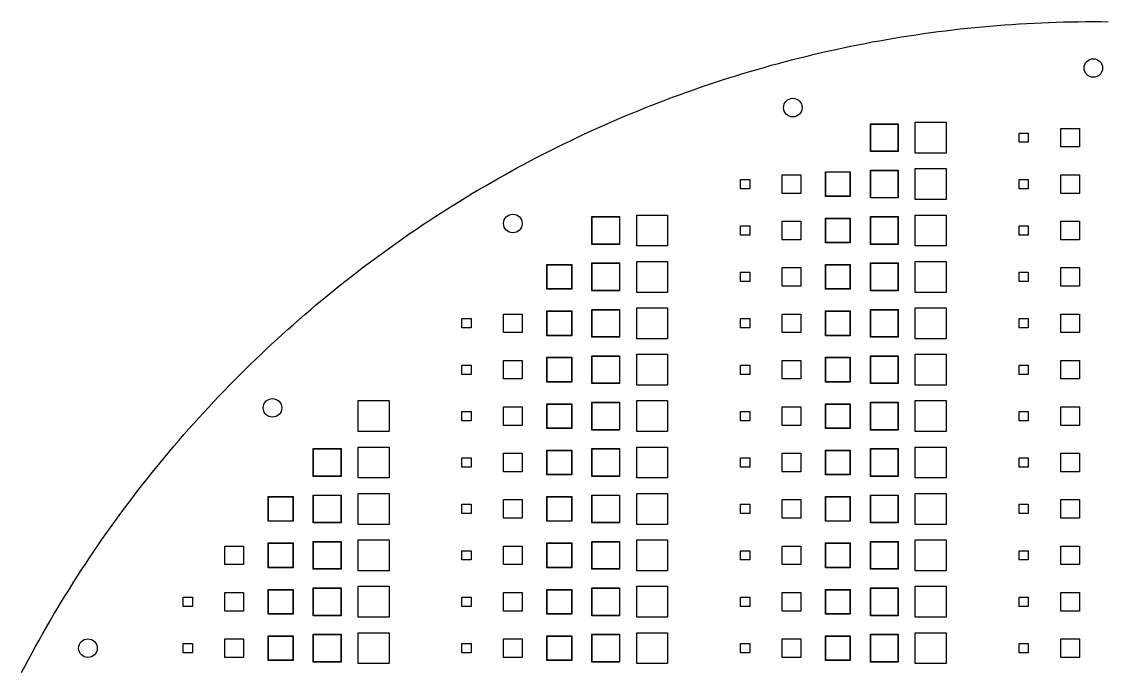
# Model space of a CAD drawing. Header units: millimetres. Extents: x -195 to 195, y -204 to 195.
# Drawn here: x -173.1 to 1.6, y 90 to 195 of the extents above; entities that cross this region are included whole.
import ezdxf

# ---------------------------------------------------------------- set-up
doc = ezdxf.new("R2010")
doc.units = ezdxf.units.MM
for name, color, linetype in [('M1', 1, 'Continuous'), ('M2', 30, 'Continuous'), ('NPTH', 9, 'Continuous'), ('OUTLINE', 7, 'Continuous')]:
    doc.layers.add(name, color=color, linetype=linetype)

msp = doc.modelspace()

# ---------------------------------------------------------------- linework, layer by layer
at = {"layer": 'M1'}
for points in [[(-35.95, 178.45), (-31.55, 178.45), (-31.55, 174.05), (-35.95, 174.05)], [(-28.75, 178.75), (-23.75, 178.75), (-23.75, 173.75), (-28.75, 173.75)], [(-10.5, 177), (-10.5, 175.5), (-12, 175.5), (-12, 177)], [(-2.25, 177.75), (-2.25, 174.75), (-5.25, 174.75), (-5.25, 177.75)], [(-23.75, 171.25), (-23.75, 166.25), (-28.75, 166.25), (-28.75, 171.25)], [(-55.5, 169.5), (-55.5, 168), (-57, 168), (-57, 169.5)], [(-47.25, 170.25), (-47.25, 167.25), (-50.25, 167.25), (-50.25, 170.25)], [(-39.3, 170.7), (-39.3, 166.8), (-43.2, 166.8), (-43.2, 170.7)], [(-35.95, 170.95), (-31.55, 170.95), (-31.55, 166.55), (-35.95, 166.55)], [(-10.5, 169.5), (-10.5, 168), (-12, 168), (-12, 169.5)], [(-5.25, 170.25), (-2.25, 170.25), (-2.25, 167.25), (-5.25, 167.25)], [(-76.55, 163.45), (-76.55, 159.05), (-80.95, 159.05), (-80.95, 163.45)], [(-68.75, 163.75), (-68.75, 158.75), (-73.75, 158.75), (-73.75, 163.75)], [(-50.25, 162.75), (-47.25, 162.75), (-47.25, 159.75), (-50.25, 159.75)], [(-39.3, 163.2), (-39.3, 159.3), (-43.2, 159.3), (-43.2, 163.2)], [(-31.55, 163.45), (-31.55, 159.05), (-35.95, 159.05), (-35.95, 163.45)], [(-23.75, 163.75), (-23.75, 158.75), (-28.75, 158.75), (-28.75, 163.75)], [(-2.25, 162.75), (-2.25, 159.75), (-5.25, 159.75), (-5.25, 162.75)], [(-57, 162), (-55.5, 162), (-55.5, 160.5), (-57, 160.5)], [(-12, 162), (-10.5, 162), (-10.5, 160.5), (-12, 160.5)], [(-84.3, 155.7), (-84.3, 151.8), (-88.2, 151.8), (-88.2, 155.7)], [(-80.95, 155.95), (-76.55, 155.95), (-76.55, 151.55), (-80.95, 151.55)], [(-68.75, 156.25), (-68.75, 151.25), (-73.75, 151.25), (-73.75, 156.25)], [(-39.3, 155.7), (-39.3, 151.8), (-43.2, 151.8), (-43.2, 155.7)], [(-31.55, 155.95), (-31.55, 151.55), (-35.95, 151.55), (-35.95, 155.95)], [(-23.75, 156.25), (-23.75, 151.25), (-28.75, 151.25), (-28.75, 156.25)], [(-55.5, 154.5), (-55.5, 153), (-57, 153), (-57, 154.5)], [(-50.25, 155.25), (-47.25, 155.25), (-47.25, 152.25), (-50.25, 152.25)], [(-10.5, 154.5), (-10.5, 153), (-12, 153), (-12, 154.5)], [(-2.25, 155.25), (-2.25, 152.25), (-5.25, 152.25), (-5.25, 155.25)], [(-73.75, 148.75), (-68.75, 148.75), (-68.75, 143.75), (-73.75, 143.75)], [(-23.75, 148.75), (-23.75, 143.75), (-28.75, 143.75), (-28.75, 148.75)], [(-102, 147), (-100.5, 147), (-100.5, 145.5), (-102, 145.5)], [(-92.25, 147.75), (-92.25, 144.75), (-95.25, 144.75), (-95.25, 147.75)], [(-84.3, 148.2), (-84.3, 144.3), (-88.2, 144.3), (-88.2, 148.2)], [(-76.55, 148.45), (-76.55, 144.05), (-80.95, 144.05), (-80.95, 148.45)], [(-55.5, 147), (-55.5, 145.5), (-57, 145.5), (-57, 147)], [(-50.25, 147.75), (-47.25, 147.75), (-47.25, 144.75), (-50.25, 144.75)], [(-39.3, 148.2), (-39.3, 144.3), (-43.2, 144.3), (-43.2, 148.2)], [(-31.55, 148.45), (-31.55, 144.05), (-35.95, 144.05), (-35.95, 148.45)], [(-12, 147), (-10.5, 147), (-10.5, 145.5), (-12, 145.5)], [(-2.25, 147.75), (-2.25, 144.75), (-5.25, 144.75), (-5.25, 147.75)], [(-92.25, 140.25), (-92.25, 137.25), (-95.25, 137.25), (-95.25, 140.25)], [(-88.2, 140.7), (-84.3, 140.7), (-84.3, 136.8), (-88.2, 136.8)], [(-76.55, 140.95), (-76.55, 136.55), (-80.95, 136.55), (-80.95, 140.95)], [(-73.75, 141.25), (-68.75, 141.25), (-68.75, 136.25), (-73.75, 136.25)], [(-47.25, 140.25), (-47.25, 137.25), (-50.25, 137.25), (-50.25, 140.25)], [(-39.3, 140.7), (-39.3, 136.8), (-43.2, 136.8), (-43.2, 140.7)], [(-35.95, 140.95), (-31.55, 140.95), (-31.55, 136.55), (-35.95, 136.55)], [(-23.75, 141.25), (-23.75, 136.25), (-28.75, 136.25), (-28.75, 141.25)], [(-5.25, 140.25), (-2.25, 140.25), (-2.25, 137.25), (-5.25, 137.25)], [(-102, 139.5), (-100.5, 139.5), (-100.5, 138), (-102, 138)], [(-55.5, 139.5), (-55.5, 138), (-57, 138), (-57, 139.5)], [(-10.5, 139.5), (-10.5, 138), (-12, 138), (-12, 139.5)], [(-113.75, 133.75), (-113.75, 128.75), (-118.75, 128.75), (-118.75, 133.75)], [(-84.3, 133.2), (-84.3, 129.3), (-88.2, 129.3), (-88.2, 133.2)], [(-76.55, 133.45), (-76.55, 129.05), (-80.95, 129.05), (-80.95, 133.45)], [(-73.75, 133.75), (-68.75, 133.75), (-68.75, 128.75), (-73.75, 128.75)], [(-43.2, 133.2), (-39.3, 133.2), (-39.3, 129.3), (-43.2, 129.3)], [(-31.55, 133.45), (-31.55, 129.05), (-35.95, 129.05), (-35.95, 133.45)], [(-23.75, 133.75), (-23.75, 128.75), (-28.75, 128.75), (-28.75, 133.75)], [(-100.5, 132), (-100.5, 130.5), (-102, 130.5), (-102, 132)], [(-92.25, 132.75), (-92.25, 129.75), (-95.25, 129.75), (-95.25, 132.75)], [(-55.5, 132), (-55.5, 130.5), (-57, 130.5), (-57, 132)], [(-50.25, 132.75), (-47.25, 132.75), (-47.25, 129.75), (-50.25, 129.75)], [(-12, 132), (-10.5, 132), (-10.5, 130.5), (-12, 130.5)], [(-2.25, 132.75), (-2.25, 129.75), (-5.25, 129.75), (-5.25, 132.75)], [(-121.55, 125.95), (-121.55, 121.55), (-125.95, 121.55), (-125.95, 125.95)], [(-118.75, 126.25), (-113.75, 126.25), (-113.75, 121.25), (-118.75, 121.25)], [(-80.95, 125.95), (-76.55, 125.95), (-76.55, 121.55), (-80.95, 121.55)], [(-68.75, 126.25), (-68.75, 121.25), (-73.75, 121.25), (-73.75, 126.25)], [(-31.55, 125.95), (-31.55, 121.55), (-35.95, 121.55), (-35.95, 125.95)], [(-28.75, 126.25), (-23.75, 126.25), (-23.75, 121.25), (-28.75, 121.25)], [(-100.5, 124.5), (-100.5, 123), (-102, 123), (-102, 124.5)], [(-92.25, 125.25), (-92.25, 122.25), (-95.25, 122.25), (-95.25, 125.25)], [(-88.2, 125.7), (-84.3, 125.7), (-84.3, 121.8), (-88.2, 121.8)], [(-55.5, 124.5), (-55.5, 123), (-57, 123), (-57, 124.5)], [(-47.25, 125.25), (-47.25, 122.25), (-50.25, 122.25), (-50.25, 125.25)], [(-43.2, 125.7), (-39.3, 125.7), (-39.3, 121.8), (-43.2, 121.8)], [(-10.5, 124.5), (-10.5, 123), (-12, 123), (-12, 124.5)], [(-2.25, 125.25), (-2.25, 122.25), (-5.25, 122.25), (-5.25, 125.25)], [(-133.2, 118.2), (-129.3, 118.2), (-129.3, 114.3), (-133.2, 114.3)], [(-121.55, 118.45), (-121.55, 114.05), (-125.95, 114.05), (-125.95, 118.45)], [(-113.75, 118.75), (-113.75, 113.75), (-118.75, 113.75), (-118.75, 118.75)], [(-92.25, 117.75), (-92.25, 114.75), (-95.25, 114.75), (-95.25, 117.75)], [(-88.2, 118.2), (-84.3, 118.2), (-84.3, 114.3), (-88.2, 114.3)], [(-80.95, 118.45), (-76.55, 118.45), (-76.55, 114.05), (-80.95, 114.05)], [(-68.75, 118.75), (-68.75, 113.75), (-73.75, 113.75), (-73.75, 118.75)], [(-50.25, 117.75), (-47.25, 117.75), (-47.25, 114.75), (-50.25, 114.75)], [(-39.3, 118.2), (-39.3, 114.3), (-43.2, 114.3), (-43.2, 118.2)], [(-31.55, 118.45), (-31.55, 114.05), (-35.95, 114.05), (-35.95, 118.45)], [(-28.75, 118.75), (-23.75, 118.75), (-23.75, 113.75), (-28.75, 113.75)], [(-5.25, 117.75), (-2.25, 117.75), (-2.25, 114.75), (-5.25, 114.75)], [(-100.5, 117), (-100.5, 115.5), (-102, 115.5), (-102, 117)], [(-55.5, 117), (-55.5, 115.5), (-57, 115.5), (-57, 117)], [(-10.5, 117), (-10.5, 115.5), (-12, 115.5), (-12, 117)], [(-137.25, 110.25), (-137.25, 107.25), (-140.25, 107.25), (-140.25, 110.25)], [(-129.3, 110.7), (-129.3, 106.8), (-133.2, 106.8), (-133.2, 110.7)], [(-121.55, 110.95), (-121.55, 106.55), (-125.95, 106.55), (-125.95, 110.95)], [(-118.75, 111.25), (-113.75, 111.25), (-113.75, 106.25), (-118.75, 106.25)], [(-95.25, 110.25), (-92.25, 110.25), (-92.25, 107.25), (-95.25, 107.25)], [(-84.3, 110.7), (-84.3, 106.8), (-88.2, 106.8), (-88.2, 110.7)], [(-80.95, 110.95), (-76.55, 110.95), (-76.55, 106.55), (-80.95, 106.55)], [(-68.75, 111.25), (-68.75, 106.25), (-73.75, 106.25), (-73.75, 111.25)], [(-47.25, 110.25), (-47.25, 107.25), (-50.25, 107.25), (-50.25, 110.25)], [(-39.3, 110.7), (-39.3, 106.8), (-43.2, 106.8), (-43.2, 110.7)], [(-35.95, 110.95), (-31.55, 110.95), (-31.55, 106.55), (-35.95, 106.55)], [(-23.75, 111.25), (-23.75, 106.25), (-28.75, 106.25), (-28.75, 111.25)], [(-2.25, 110.25), (-2.25, 107.25), (-5.25, 107.25), (-5.25, 110.25)], [(-100.5, 109.5), (-100.5, 108), (-102, 108), (-102, 109.5)], [(-55.5, 109.5), (-55.5, 108), (-57, 108), (-57, 109.5)], [(-10.5, 109.5), (-10.5, 108), (-12, 108), (-12, 109.5)], [(-129.3, 103.2), (-129.3, 99.3), (-133.2, 99.3), (-133.2, 103.2)], [(-121.55, 103.45), (-121.55, 99.05), (-125.95, 99.05), (-125.95, 103.45)], [(-118.75, 103.75), (-113.75, 103.75), (-113.75, 98.75), (-118.75, 98.75)], [(-84.3, 103.2), (-84.3, 99.3), (-88.2, 99.3), (-88.2, 103.2)], [(-76.55, 103.45), (-76.55, 99.05), (-80.95, 99.05), (-80.95, 103.45)], [(-73.75, 103.75), (-68.75, 103.75), (-68.75, 98.75), (-73.75, 98.75)], [(-39.3, 103.2), (-39.3, 99.3), (-43.2, 99.3), (-43.2, 103.2)], [(-35.95, 103.45), (-31.55, 103.45), (-31.55, 99.05), (-35.95, 99.05)], [(-23.75, 103.75), (-23.75, 98.75), (-28.75, 98.75), (-28.75, 103.75)], [(-145.5, 102), (-145.5, 100.5), (-147, 100.5), (-147, 102)], [(-140.25, 102.75), (-137.25, 102.75), (-137.25, 99.75), (-140.25, 99.75)], [(-100.5, 102), (-100.5, 100.5), (-102, 100.5), (-102, 102)], [(-95.25, 102.75), (-92.25, 102.75), (-92.25, 99.75), (-95.25, 99.75)], [(-55.5, 102), (-55.5, 100.5), (-57, 100.5), (-57, 102)], [(-47.25, 102.75), (-47.25, 99.75), (-50.25, 99.75), (-50.25, 102.75)], [(-10.5, 102), (-10.5, 100.5), (-12, 100.5), (-12, 102)], [(-2.25, 102.75), (-2.25, 99.75), (-5.25, 99.75), (-5.25, 102.75)], [(-118.75, 96.25), (-113.75, 96.25), (-113.75, 91.25), (-118.75, 91.25)], [(-73.75, 96.25), (-68.75, 96.25), (-68.75, 91.25), (-73.75, 91.25)], [(-28.75, 96.25), (-23.75, 96.25), (-23.75, 91.25), (-28.75, 91.25)], [(-147, 94.5), (-145.5, 94.5), (-145.5, 93), (-147, 93)], [(-137.25, 95.25), (-137.25, 92.25), (-140.25, 92.25), (-140.25, 95.25)], [(-129.3, 95.7), (-129.3, 91.8), (-133.2, 91.8), (-133.2, 95.7)], [(-121.55, 95.95), (-121.55, 91.55), (-125.95, 91.55), (-125.95, 95.95)], [(-102, 94.5), (-100.5, 94.5), (-100.5, 93), (-102, 93)], [(-92.25, 95.25), (-92.25, 92.25), (-95.25, 92.25), (-95.25, 95.25)], [(-88.2, 95.7), (-84.3, 95.7), (-84.3, 91.8), (-88.2, 91.8)], [(-76.55, 95.95), (-76.55, 91.55), (-80.95, 91.55), (-80.95, 95.95)], [(-55.5, 94.5), (-55.5, 93), (-57, 93), (-57, 94.5)], [(-47.25, 95.25), (-47.25, 92.25), (-50.25, 92.25), (-50.25, 95.25)], [(-43.2, 95.7), (-39.3, 95.7), (-39.3, 91.8), (-43.2, 91.8)], [(-31.55, 95.95), (-31.55, 91.55), (-35.95, 91.55), (-35.95, 95.95)], [(-10.5, 94.5), (-10.5, 93), (-12, 93), (-12, 94.5)], [(-5.25, 95.25), (-2.25, 95.25), (-2.25, 92.25), (-5.25, 92.25)]]:
    msp.add_lwpolyline(points, close=True, dxfattribs=at)
at = {"layer": 'M2'}
for points in [[(-36, 178.5), (-31.5, 178.5), (-31.5, 174), (-36, 174)], [(-28.75, 178.75), (-23.75, 178.75), (-23.75, 173.75), (-28.75, 173.75)], [(-10.5, 177), (-10.5, 175.5), (-12, 175.5), (-12, 177)], [(-2.25, 177.75), (-2.25, 174.75), (-5.25, 174.75), (-5.25, 177.75)], [(-23.75, 171.25), (-23.75, 166.25), (-28.75, 166.25), (-28.75, 171.25)], [(-55.5, 169.5), (-55.5, 168), (-57, 168), (-57, 169.5)], [(-47.25, 170.25), (-47.25, 167.25), (-50.25, 167.25), (-50.25, 170.25)], [(-39.25, 170.75), (-39.25, 166.75), (-43.25, 166.75), (-43.25, 170.75)], [(-36, 171), (-31.5, 171), (-31.5, 166.5), (-36, 166.5)], [(-10.5, 169.5), (-10.5, 168), (-12, 168), (-12, 169.5)], [(-5.25, 170.25), (-2.25, 170.25), (-2.25, 167.25), (-5.25, 167.25)], [(-76.5, 163.5), (-76.5, 159), (-81, 159), (-81, 163.5)], [(-68.75, 163.75), (-68.75, 158.75), (-73.75, 158.75), (-73.75, 163.75)], [(-50.25, 162.75), (-47.25, 162.75), (-47.25, 159.75), (-50.25, 159.75)], [(-39.25, 163.25), (-39.25, 159.25), (-43.25, 159.25), (-43.25, 163.25)], [(-31.5, 163.5), (-31.5, 159), (-36, 159), (-36, 163.5)], [(-23.75, 163.75), (-23.75, 158.75), (-28.75, 158.75), (-28.75, 163.75)], [(-2.25, 162.75), (-2.25, 159.75), (-5.25, 159.75), (-5.25, 162.75)], [(-57, 162), (-55.5, 162), (-55.5, 160.5), (-57, 160.5)], [(-12, 162), (-10.5, 162), (-10.5, 160.5), (-12, 160.5)], [(-84.25, 155.75), (-84.25, 151.75), (-88.25, 151.75), (-88.25, 155.75)], [(-81, 156), (-76.5, 156), (-76.5, 151.5), (-81, 151.5)], [(-68.75, 156.25), (-68.75, 151.25), (-73.75, 151.25), (-73.75, 156.25)], [(-39.25, 155.75), (-39.25, 151.75), (-43.25, 151.75), (-43.25, 155.75)], [(-31.5, 156), (-31.5, 151.5), (-36, 151.5), (-36, 156)], [(-23.75, 156.25), (-23.75, 151.25), (-28.75, 151.25), (-28.75, 156.25)], [(-55.5, 154.5), (-55.5, 153), (-57, 153), (-57, 154.5)], [(-50.25, 155.25), (-47.25, 155.25), (-47.25, 152.25), (-50.25, 152.25)], [(-10.5, 154.5), (-10.5, 153), (-12, 153), (-12, 154.5)], [(-2.25, 155.25), (-2.25, 152.25), (-5.25, 152.25), (-5.25, 155.25)], [(-73.75, 148.75), (-68.75, 148.75), (-68.75, 143.75), (-73.75, 143.75)], [(-23.75, 148.75), (-23.75, 143.75), (-28.75, 143.75), (-28.75, 148.75)], [(-102, 147), (-100.5, 147), (-100.5, 145.5), (-102, 145.5)], [(-92.25, 147.75), (-92.25, 144.75), (-95.25, 144.75), (-95.25, 147.75)], [(-84.25, 148.25), (-84.25, 144.25), (-88.25, 144.25), (-88.25, 148.25)], [(-76.5, 148.5), (-76.5, 144), (-81, 144), (-81, 148.5)], [(-55.5, 147), (-55.5, 145.5), (-57, 145.5), (-57, 147)], [(-50.25, 147.75), (-47.25, 147.75), (-47.25, 144.75), (-50.25, 144.75)], [(-39.25, 148.25), (-39.25, 144.25), (-43.25, 144.25), (-43.25, 148.25)], [(-31.5, 148.5), (-31.5, 144), (-36, 144), (-36, 148.5)], [(-12, 147), (-10.5, 147), (-10.5, 145.5), (-12, 145.5)], [(-2.25, 147.75), (-2.25, 144.75), (-5.25, 144.75), (-5.25, 147.75)], [(-92.25, 140.25), (-92.25, 137.25), (-95.25, 137.25), (-95.25, 140.25)], [(-88.25, 140.75), (-84.25, 140.75), (-84.25, 136.75), (-88.25, 136.75)], [(-76.5, 141), (-76.5, 136.5), (-81, 136.5), (-81, 141)], [(-73.75, 141.25), (-68.75, 141.25), (-68.75, 136.25), (-73.75, 136.25)], [(-47.25, 140.25), (-47.25, 137.25), (-50.25, 137.25), (-50.25, 140.25)], [(-39.25, 140.75), (-39.25, 136.75), (-43.25, 136.75), (-43.25, 140.75)], [(-36, 141), (-31.5, 141), (-31.5, 136.5), (-36, 136.5)], [(-23.75, 141.25), (-23.75, 136.25), (-28.75, 136.25), (-28.75, 141.25)], [(-5.25, 140.25), (-2.25, 140.25), (-2.25, 137.25), (-5.25, 137.25)], [(-102, 139.5), (-100.5, 139.5), (-100.5, 138), (-102, 138)], [(-55.5, 139.5), (-55.5, 138), (-57, 138), (-57, 139.5)], [(-10.5, 139.5), (-10.5, 138), (-12, 138), (-12, 139.5)], [(-113.75, 133.75), (-113.75, 128.75), (-118.75, 128.75), (-118.75, 133.75)], [(-84.25, 133.25), (-84.25, 129.25), (-88.25, 129.25), (-88.25, 133.25)], [(-76.5, 133.5), (-76.5, 129), (-81, 129), (-81, 133.5)], [(-73.75, 133.75), (-68.75, 133.75), (-68.75, 128.75), (-73.75, 128.75)], [(-43.25, 133.25), (-39.25, 133.25), (-39.25, 129.25), (-43.25, 129.25)], [(-31.5, 133.5), (-31.5, 129), (-36, 129), (-36, 133.5)], [(-23.75, 133.75), (-23.75, 128.75), (-28.75, 128.75), (-28.75, 133.75)], [(-100.5, 132), (-100.5, 130.5), (-102, 130.5), (-102, 132)], [(-92.25, 132.75), (-92.25, 129.75), (-95.25, 129.75), (-95.25, 132.75)], [(-55.5, 132), (-55.5, 130.5), (-57, 130.5), (-57, 132)], [(-50.25, 132.75), (-47.25, 132.75), (-47.25, 129.75), (-50.25, 129.75)], [(-12, 132), (-10.5, 132), (-10.5, 130.5), (-12, 130.5)], [(-2.25, 132.75), (-2.25, 129.75), (-5.25, 129.75), (-5.25, 132.75)], [(-121.5, 126), (-121.5, 121.5), (-126, 121.5), (-126, 126)], [(-118.75, 126.25), (-113.75, 126.25), (-113.75, 121.25), (-118.75, 121.25)], [(-81, 126), (-76.5, 126), (-76.5, 121.5), (-81, 121.5)], [(-68.75, 126.25), (-68.75, 121.25), (-73.75, 121.25), (-73.75, 126.25)], [(-31.5, 126), (-31.5, 121.5), (-36, 121.5), (-36, 126)], [(-28.75, 126.25), (-23.75, 126.25), (-23.75, 121.25), (-28.75, 121.25)], [(-100.5, 124.5), (-100.5, 123), (-102, 123), (-102, 124.5)], [(-92.25, 125.25), (-92.25, 122.25), (-95.25, 122.25), (-95.25, 125.25)], [(-88.25, 125.75), (-84.25, 125.75), (-84.25, 121.75), (-88.25, 121.75)], [(-55.5, 124.5), (-55.5, 123), (-57, 123), (-57, 124.5)], [(-47.25, 125.25), (-47.25, 122.25), (-50.25, 122.25), (-50.25, 125.25)], [(-43.25, 125.75), (-39.25, 125.75), (-39.25, 121.75), (-43.25, 121.75)], [(-10.5, 124.5), (-10.5, 123), (-12, 123), (-12, 124.5)], [(-2.25, 125.25), (-2.25, 122.25), (-5.25, 122.25), (-5.25, 125.25)], [(-133.25, 118.25), (-129.25, 118.25), (-129.25, 114.25), (-133.25, 114.25)], [(-121.5, 118.5), (-121.5, 114), (-126, 114), (-126, 118.5)], [(-113.75, 118.75), (-113.75, 113.75), (-118.75, 113.75), (-118.75, 118.75)], [(-92.25, 117.75), (-92.25, 114.75), (-95.25, 114.75), (-95.25, 117.75)], [(-88.25, 118.25), (-84.25, 118.25), (-84.25, 114.25), (-88.25, 114.25)], [(-81, 118.5), (-76.5, 118.5), (-76.5, 114), (-81, 114)], [(-68.75, 118.75), (-68.75, 113.75), (-73.75, 113.75), (-73.75, 118.75)], [(-50.25, 117.75), (-47.25, 117.75), (-47.25, 114.75), (-50.25, 114.75)], [(-39.25, 118.25), (-39.25, 114.25), (-43.25, 114.25), (-43.25, 118.25)], [(-31.5, 118.5), (-31.5, 114), (-36, 114), (-36, 118.5)], [(-28.75, 118.75), (-23.75, 118.75), (-23.75, 113.75), (-28.75, 113.75)], [(-5.25, 117.75), (-2.25, 117.75), (-2.25, 114.75), (-5.25, 114.75)], [(-100.5, 117), (-100.5, 115.5), (-102, 115.5), (-102, 117)], [(-55.5, 117), (-55.5, 115.5), (-57, 115.5), (-57, 117)], [(-10.5, 117), (-10.5, 115.5), (-12, 115.5), (-12, 117)], [(-137.25, 110.25), (-137.25, 107.25), (-140.25, 107.25), (-140.25, 110.25)], [(-129.25, 110.75), (-129.25, 106.75), (-133.25, 106.75), (-133.25, 110.75)], [(-121.5, 111), (-121.5, 106.5), (-126, 106.5), (-126, 111)], [(-118.75, 111.25), (-113.75, 111.25), (-113.75, 106.25), (-118.75, 106.25)], [(-95.25, 110.25), (-92.25, 110.25), (-92.25, 107.25), (-95.25, 107.25)], [(-84.25, 110.75), (-84.25, 106.75), (-88.25, 106.75), (-88.25, 110.75)], [(-81, 111), (-76.5, 111), (-76.5, 106.5), (-81, 106.5)], [(-68.75, 111.25), (-68.75, 106.25), (-73.75, 106.25), (-73.75, 111.25)], [(-47.25, 110.25), (-47.25, 107.25), (-50.25, 107.25), (-50.25, 110.25)], [(-39.25, 110.75), (-39.25, 106.75), (-43.25, 106.75), (-43.25, 110.75)], [(-36, 111), (-31.5, 111), (-31.5, 106.5), (-36, 106.5)], [(-23.75, 111.25), (-23.75, 106.25), (-28.75, 106.25), (-28.75, 111.25)], [(-2.25, 110.25), (-2.25, 107.25), (-5.25, 107.25), (-5.25, 110.25)], [(-100.5, 109.5), (-100.5, 108), (-102, 108), (-102, 109.5)], [(-55.5, 109.5), (-55.5, 108), (-57, 108), (-57, 109.5)], [(-10.5, 109.5), (-10.5, 108), (-12, 108), (-12, 109.5)], [(-129.25, 103.25), (-129.25, 99.25), (-133.25, 99.25), (-133.25, 103.25)], [(-121.5, 103.5), (-121.5, 99), (-126, 99), (-126, 103.5)], [(-118.75, 103.75), (-113.75, 103.75), (-113.75, 98.75), (-118.75, 98.75)], [(-84.25, 103.25), (-84.25, 99.25), (-88.25, 99.25), (-88.25, 103.25)], [(-76.5, 103.5), (-76.5, 99), (-81, 99), (-81, 103.5)], [(-73.75, 103.75), (-68.75, 103.75), (-68.75, 98.75), (-73.75, 98.75)], [(-39.25, 103.25), (-39.25, 99.25), (-43.25, 99.25), (-43.25, 103.25)], [(-36, 103.5), (-31.5, 103.5), (-31.5, 99), (-36, 99)], [(-23.75, 103.75), (-23.75, 98.75), (-28.75, 98.75), (-28.75, 103.75)], [(-145.5, 102), (-145.5, 100.5), (-147, 100.5), (-147, 102)], [(-140.25, 102.75), (-137.25, 102.75), (-137.25, 99.75), (-140.25, 99.75)], [(-100.5, 102), (-100.5, 100.5), (-102, 100.5), (-102, 102)], [(-95.25, 102.75), (-92.25, 102.75), (-92.25, 99.75), (-95.25, 99.75)], [(-55.5, 102), (-55.5, 100.5), (-57, 100.5), (-57, 102)], [(-47.25, 102.75), (-47.25, 99.75), (-50.25, 99.75), (-50.25, 102.75)], [(-10.5, 102), (-10.5, 100.5), (-12, 100.5), (-12, 102)], [(-2.25, 102.75), (-2.25, 99.75), (-5.25, 99.75), (-5.25, 102.75)], [(-118.75, 96.25), (-113.75, 96.25), (-113.75, 91.25), (-118.75, 91.25)], [(-73.75, 96.25), (-68.75, 96.25), (-68.75, 91.25), (-73.75, 91.25)], [(-28.75, 96.25), (-23.75, 96.25), (-23.75, 91.25), (-28.75, 91.25)], [(-147, 94.5), (-145.5, 94.5), (-145.5, 93), (-147, 93)], [(-137.25, 95.25), (-137.25, 92.25), (-140.25, 92.25), (-140.25, 95.25)], [(-129.25, 95.75), (-129.25, 91.75), (-133.25, 91.75), (-133.25, 95.75)], [(-121.5, 96), (-121.5, 91.5), (-126, 91.5), (-126, 96)], [(-102, 94.5), (-100.5, 94.5), (-100.5, 93), (-102, 93)], [(-92.25, 95.25), (-92.25, 92.25), (-95.25, 92.25), (-95.25, 95.25)], [(-88.25, 95.75), (-84.25, 95.75), (-84.25, 91.75), (-88.25, 91.75)], [(-76.5, 96), (-76.5, 91.5), (-81, 91.5), (-81, 96)], [(-55.5, 94.5), (-55.5, 93), (-57, 93), (-57, 94.5)], [(-47.25, 95.25), (-47.25, 92.25), (-50.25, 92.25), (-50.25, 95.25)], [(-43.25, 95.75), (-39.25, 95.75), (-39.25, 91.75), (-43.25, 91.75)], [(-31.5, 96), (-31.5, 91.5), (-36, 91.5), (-36, 96)], [(-10.5, 94.5), (-10.5, 93), (-12, 93), (-12, 94.5)], [(-5.25, 95.25), (-2.25, 95.25), (-2.25, 92.25), (-5.25, 92.25)]]:
    msp.add_lwpolyline(points, close=True, dxfattribs=at)
at = {"layer": 'NPTH'}
for centre in [(0, 187.5), (-48.53, 181.11), (-93.75, 162.38), (-132.58, 132.58), (-162.38, 93.75)]:
    msp.add_circle(centre, 1.5, dxfattribs=at)
at = {"layer": 'OUTLINE'}
msp.add_lwpolyline([(-173.09, 89.81), (-172.54, 90.87), (-171.97, 91.92), (-171.41, 92.98), (-170.83, 94.03), (-170.25, 95.07), (-169.67, 96.12), (-169.07, 97.15), (-168.47, 98.19), (-167.87, 99.22), (-167.26, 100.25), (-166.64, 101.27), (-166.01, 102.29), (-165.38, 103.31), (-164.75, 104.32), (-164.1, 105.33), (-163.45, 106.34), (-162.8, 107.34), (-162.14, 108.34), (-161.47, 109.33), (-160.79, 110.32), (-160.11, 111.3), (-159.43, 112.28), (-158.74, 113.26), (-158.04, 114.23), (-157.34, 115.2), (-156.63, 116.16), (-155.91, 117.12), (-155.19, 118.07), (-154.46, 119.02), (-153.73, 119.97), (-152.99, 120.91), (-152.24, 121.85), (-151.49, 122.78), (-150.74, 123.71), (-149.98, 124.63), (-149.21, 125.55), (-148.43, 126.46), (-147.66, 127.37), (-146.87, 128.27), (-146.08, 129.17), (-145.29, 130.06), (-144.49, 130.95), (-143.68, 131.84), (-142.87, 132.72), (-142.05, 133.59), (-141.23, 134.46), (-140.4, 135.32), (-139.57, 136.18), (-138.73, 137.04), (-137.89, 137.89), (-137.04, 138.73), (-136.18, 139.57), (-135.32, 140.4), (-134.46, 141.23), (-133.59, 142.05), (-132.72, 142.87), (-131.84, 143.68), (-130.95, 144.49), (-130.06, 145.29), (-129.17, 146.08), (-128.27, 146.87), (-127.37, 147.66), (-126.46, 148.43), (-125.55, 149.21), (-124.63, 149.98), (-123.71, 150.74), (-122.78, 151.49), (-121.85, 152.24), (-120.91, 152.99), (-119.97, 153.73), (-119.02, 154.46), (-118.07, 155.19), (-117.12, 155.91), (-116.16, 156.63), (-115.2, 157.34), (-114.23, 158.04), (-113.26, 158.74), (-112.28, 159.43), (-111.3, 160.11), (-110.32, 160.79), (-109.33, 161.47), (-108.34, 162.14), (-107.34, 162.8), (-106.34, 163.45), (-105.33, 164.1), (-104.32, 164.75), (-103.31, 165.38), (-102.29, 166.01), (-101.27, 166.64), (-100.25, 167.26), (-99.22, 167.87), (-98.19, 168.47), (-97.15, 169.07), (-96.12, 169.67), (-95.07, 170.25), (-94.03, 170.83), (-92.98, 171.41), (-91.92, 171.97), (-90.87, 172.54), (-89.81, 173.09), (-88.74, 173.64), (-87.67, 174.18), (-86.6, 174.71), (-85.53, 175.24), (-84.45, 175.76), (-83.37, 176.28), (-82.29, 176.79), (-81.2, 177.29), (-80.11, 177.78), (-79.02, 178.27), (-77.93, 178.75), (-76.83, 179.23), (-75.73, 179.7), (-74.62, 180.16), (-73.52, 180.61), (-72.41, 181.06), (-71.29, 181.5), (-70.18, 181.93), (-69.06, 182.36), (-67.94, 182.78), (-66.82, 183.19), (-65.69, 183.6), (-64.57, 184), (-63.44, 184.39), (-62.3, 184.78), (-61.17, 185.16), (-60.03, 185.53), (-58.89, 185.89), (-57.75, 186.25), (-56.61, 186.6), (-55.46, 186.95), (-54.31, 187.28), (-53.16, 187.61), (-52.01, 187.94), (-50.85, 188.25), (-49.7, 188.56), (-48.54, 188.86), (-47.38, 189.16), (-46.22, 189.44), (-45.06, 189.72), (-43.89, 190), (-42.72, 190.26), (-41.56, 190.52), (-40.39, 190.77), (-39.22, 191.02), (-38.04, 191.25), (-36.87, 191.48), (-35.69, 191.71), (-34.52, 191.92), (-33.34, 192.13), (-32.16, 192.33), (-30.98, 192.52), (-29.8, 192.71), (-28.61, 192.89), (-27.43, 193.06), (-26.24, 193.23), (-25.06, 193.38), (-23.87, 193.53), (-22.68, 193.68), (-21.49, 193.81), (-20.3, 193.94), (-19.11, 194.06), (-17.92, 194.17), (-16.73, 194.28), (-15.54, 194.38), (-14.35, 194.47), (-13.15, 194.56), (-11.96, 194.63), (-10.76, 194.7), (-9.57, 194.77), (-8.37, 194.82), (-7.18, 194.87), (-5.98, 194.91), (-4.79, 194.94), (-3.59, 194.97), (-2.39, 194.99), (-1.2, 195), (0, 195), (1.2, 195), (2.39, 194.99)], dxfattribs=at)

doc.saveas('drawing.dxf')
